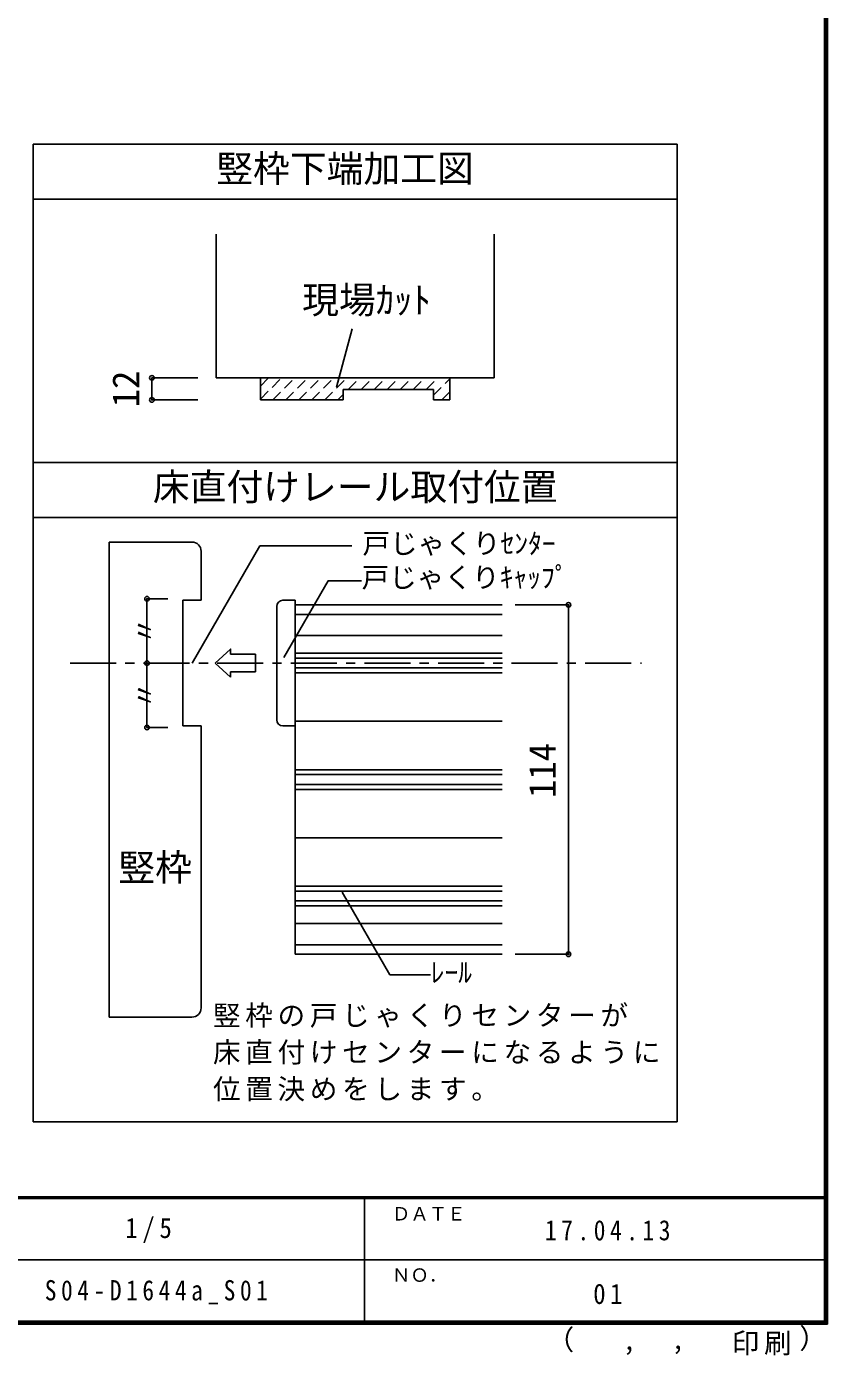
# Model space of a CAD drawing. Units: millimetres at full size, sheet at 1:5, with parts at other scales. Extents: x -973 to 977, y -718 to 696.
# Drawn here: x 541 to 977, y -718 to 5 of the extents above; entities that cross this region are included whole.
import ezdxf
from ezdxf.enums import TextEntityAlignment as Align

# ---------------------------------------------------------------- set-up
doc = ezdxf.new("R2010")
doc.units = ezdxf.units.MM
doc.header["$LTSCALE"] = 5
doc.header["$PDMODE"] = 32
doc.header["$PDSIZE"] = 2.5
doc.linetypes.add('CHAIN1', pattern=[8, 5, -1, 1, -1])
doc.linetypes.add('DASHED1', pattern=[1.8, 1.2, -0.6])
for name, color, linetype in [('0-4_枠', 3, 'Continuous'), ('0-A_文字', 3, 'Continuous'), ('0-B_寸法', 7, 'Continuous'), ('0-C_ハッチ', 4, 'DASHED1'), ('2-1_通り芯', 4, 'CHAIN1'), ('2-4_枠', 3, 'Continuous'), ('2-7_金物', 4, 'Continuous'), ('2-A_寸法', 7, 'Continuous'), ('2-B_ﾊｯﾁ', 4, 'Continuous'), ('F-1_枠', 6, 'Continuous'), ('F-A_文字', 7, 'Continuous')]:
    doc.layers.add(name, color=color, linetype=linetype)
doc.styles.add('ＭＳ ゴシック', font='')
doc.styles.get('ＭＳ ゴシック').set_extended_font_data('MS Gothic')

msp = doc.modelspace()

# ---------------------------------------------------------------- linework, layer by layer
at = {"layer": '0-4_枠'}
for p, q in [((644.486, -108.151), (644.486, -186.271)), ((795.486, -108.151), (795.486, -186.271)), ((644.486, -186.271), (795.486, -186.271)), ((668.486, -186.271), (668.486, -198.271)), ((771.486, -186.271), (771.486, -198.271)), ((762.486, -192.571), (713.486, -192.571)), ((713.486, -198.271), (713.486, -192.571)), ((762.486, -198.271), (762.486, -192.571)), ((668.486, -198.271), (713.486, -198.271)), ((762.486, -198.271), (771.486, -198.271))]:
    msp.add_line(p, q, dxfattribs=at)
at = {"layer": '0-A_文字'}
for p, q in [((894.986, -59.167), (544.986, -59.167)), ((544.986, -590.859), (544.986, -59.167)), ((894.986, -590.859), (894.986, -59.167)), ((894.986, -89.167), (544.986, -89.167)), ((894.986, -232.271), (544.986, -232.271)), ((544.986, -262.271), (894.986, -262.271)), ((544.986, -590.859), (894.986, -590.859))]:
    msp.add_line(p, q, dxfattribs=at)
at = {"layer": '0-A_文字', "color": 7}
msp.add_line((709.728, -191.409), (718.237, -159.653), dxfattribs=at)
at = {"layer": '0-B_寸法', "color": 4}
for p, q in [((634.486, -186.271), (609.486, -186.271)), ((609.486, -186.271), (609.486, -198.271)), ((634.486, -198.271), (609.486, -198.271))]:
    msp.add_line(p, q, dxfattribs=at)
at = {"layer": '0-B_寸法'}
for p in [(609.486, -186.271), (609.486, -198.271)]:
    msp.add_point(p, dxfattribs=at)
at = {"layer": '0-C_ハッチ'}
for p, q in [((668.486, -197.831), (680.047, -186.271)), ((668.486, -190.76), (672.976, -186.271)), ((675.118, -198.271), (687.118, -186.271)), ((682.189, -198.271), (694.189, -186.271)), ((689.26, -198.271), (701.26, -186.271)), ((696.331, -198.271), (708.331, -186.271)), ((703.402, -198.271), (715.402, -186.271)), ((716.173, -192.571), (722.473, -186.271)), ((723.244, -192.571), (729.544, -186.271)), ((730.315, -192.571), (736.615, -186.271)), ((737.386, -192.571), (743.686, -186.271)), ((744.457, -192.571), (750.757, -186.271)), ((751.528, -192.571), (757.828, -186.271)), ((758.6, -192.571), (764.9, -186.271)), ((762.486, -195.755), (771.486, -186.755)), ((767.042, -198.271), (771.486, -193.826)), ((710.473, -198.271), (713.486, -195.258))]:
    msp.add_line(p, q, dxfattribs=at)
at = {"layer": '2-1_通り芯'}
msp.add_line((564.986, -341.368), (875.549, -341.368), dxfattribs=at)
at = {"layer": '2-4_枠'}
for p, q in [((586.23, -275.535), (586.23, -533.868)), ((631.23, -275.535), (586.23, -275.535)), ((636.23, -280.535), (636.23, -307.202)), ((626.23, -307.202), (626.23, -375.535)), ((626.23, -307.202), (636.23, -307.202)), ((636.23, -375.535), (626.23, -375.535)), ((636.23, -528.868), (636.23, -375.535)), ((631.23, -533.868), (586.23, -533.868))]:
    msp.add_line(p, q, dxfattribs=at)
for centre, start, end in [((631.23, -280.535), 0.00003, 90), ((631.23, -528.868), 270, 0.00003)]:
    msp.add_arc(centre, 5, start, end, dxfattribs=at)
at = {"layer": '2-7_金物'}
for p, q in [((677.331, -372.202), (677.331, -310.535)), ((680.664, -307.202), (687.331, -307.202)), ((687.331, -307.202), (687.331, -375.535)), ((687.331, -314.921), (799.792, -314.921)), ((687.331, -326.368), (799.792, -326.368)), ((665.774, -336.537), (652.199, -336.537)), ((665.774, -336.537), (665.774, -346.2)), ((687.331, -335.987), (799.792, -335.987)), ((643.917, -341.368), (652.199, -348.961)), ((665.774, -346.2), (652.199, -346.2)), ((652.199, -346.2), (652.199, -348.961)), ((687.331, -346.749), (799.792, -346.749)), ((680.664, -375.535), (687.331, -375.535)), ((687.331, -399.321), (799.792, -399.321)), ((687.331, -410.083), (799.792, -410.083)), ((687.331, -462.654), (799.792, -462.654)), ((687.331, -473.416), (799.792, -473.416)), ((687.331, -483.035), (799.792, -483.035)), ((687.331, -494.483), (799.792, -494.483))]:
    msp.add_line(p, q, dxfattribs=at)
at = {"layer": '2-7_金物', "color": 7}
for p, q in [((687.331, -309.702), (687.331, -373.035)), ((687.331, -309.702), (799.792, -309.702)), ((687.331, -338.702), (799.792, -338.702)), ((687.331, -344.035), (799.792, -344.035)), ((687.331, -373.035), (687.331, -436.368)), ((687.331, -373.035), (799.792, -373.035)), ((687.331, -402.035), (799.792, -402.035)), ((687.331, -407.368), (799.792, -407.368)), ((687.331, -436.368), (687.331, -499.702)), ((687.331, -436.368), (799.792, -436.368)), ((687.331, -465.368), (799.792, -465.368)), ((687.331, -470.702), (799.792, -470.702)), ((687.331, -499.702), (799.792, -499.702))]:
    msp.add_line(p, q, dxfattribs=at)
at = {"layer": '2-7_金物'}
msp.add_lwpolyline([(643.917, -341.368), (652.199, -333.776), (652.199, -336.537)], dxfattribs=at)
for centre, start, end in [((680.664, -310.535), 90, 180), ((680.664, -372.202), 180, 270)]:
    msp.add_arc(centre, 3.333, start, end, dxfattribs=at)
at = {"layer": '2-A_寸法'}
for p, q in [((712.826, -465.961), (738.734, -510.834)), ((738.734, -510.834), (760.968, -510.834))]:
    msp.add_line(p, q, dxfattribs=at)
for points in [[(631.335, -341.368), (668.136, -277.628), (718.226, -277.628)], [(681.249, -338.332), (705.334, -296.615), (723.467, -296.615)]]:
    msp.add_lwpolyline(points, dxfattribs=at)
msp.add_point((606.787, -341.368), dxfattribs=at)
at = {"layer": '2-B_ﾊｯﾁ'}
for p, q in [((606.787, -306.368), (618.176, -306.368)), ((606.787, -306.368), (606.787, -376.368)), ((835.926, -309.702), (806.862, -309.702)), ((835.926, -499.702), (835.926, -309.702)), ((606.787, -376.368), (618.176, -376.368)), ((835.926, -499.702), (806.862, -499.702))]:
    msp.add_line(p, q, dxfattribs=at)
at = {"layer": '2-B_ﾊｯﾁ', "color": 7}
for p in [(606.787, -306.368), (835.926, -309.702), (606.787, -376.368), (835.926, -499.702)]:
    msp.add_point(p, dxfattribs=at)
at = {"layer": 'F-1_枠'}
for p, q in [((974.986, 695.833), (974.986, -700.833)), ((975.82, 695.833), (975.82, -700.833)), ((976.653, 695.833), (976.653, -700.833)), ((976.653, -631.667), (-973.347, -631.667)), ((976.653, -632.5), (-973.347, -632.5)), ((724.986, -632.5), (724.986, -699.167)), ((1.653, -665.833), (974.986, -665.834)), ((976.653, -699.167), (-973.347, -699.167)), ((976.653, -700), (-973.347, -700)), ((976.653, -700.833), (-973.347, -700.833))]:
    msp.add_line(p, q, dxfattribs=at)

# ---------------------------------------------------------------- texts
at = {"layer": '0-A_文字', "color": 7, "style": 'ＭＳ ゴシック'}
for s, p in [('竪枠下端加工図', (644.452, -84.167)), ('現場ｶｯﾄ', (691.148, -155.61)), ('床直付けレール取付位置', (609.986, -257.271))]:
    msp.add_text(s, height=14.66, dxfattribs=at).set_placement(p, align=Align.BOTTOM_LEFT)
at = {"layer": '0-B_寸法', "style": 'ＭＳ ゴシック'}
msp.add_text('12', height=14.66, rotation=90, dxfattribs=at).set_placement((606.986, -202.271), align=Align.BOTTOM_LEFT)
at = {"layer": '2-A_寸法', "style": 'ＭＳ ゴシック'}
for s, height, p in [('戸じゃくりｾﾝﾀｰ', 11, (723.927, -285.128)), ('戸じゃくりｷｬｯﾌﾟ', 11, (723.467, -303.569)), ('竪枠', 14.66, (591.23, -464.135)), ('ﾚｰﾙ', 11, (760.968, -518.334))]:
    msp.add_text(s, height=height, dxfattribs=at).set_placement(p, align=Align.BOTTOM_LEFT)
for p in [(614.287, -331.368), (614.287, -366.368)]:
    msp.add_text('〃', height=11, rotation=90, dxfattribs=at).set_placement(p, align=Align.BOTTOM_LEFT)
at = {"layer": '2-A_寸法', "char_height": 11, "attachment_point": 7, "style": 'ＭＳ ゴシック'}
for s, insert in [('\\T1.17;竪枠の戸じゃくりセンターが', (642.644, -539.667)), ('\\T1.17;床直付けセンターになるように', (642.644, -559.667)), ('\\T1.17;位置決めをします。', (642.644, -579.667))]:
    msp.add_mtext(s, dxfattribs=dict(at, insert=insert))
at = {"layer": '2-B_ﾊｯﾁ', "color": 7, "style": 'ＭＳ ゴシック'}
msp.add_text('114', height=14.66, rotation=90, dxfattribs=at).set_placement((833.426, -414.702), align=Align.BOTTOM_LEFT)
at = {"layer": 'F-A_文字', "style": 'ＭＳ ゴシック'}
for s, height, p in [('ＤＡＴＥ', 7.331, (739.986, -646.667)), ('ＮＯ．', 7.331, (739.986, -680.001)), ('（', 11, (823.992, -718.052)), ('）', 11, (961.387, -717.355)), (',', 11, (865.199, -718.052)), (',', 11, (891.686, -717.588))]:
    msp.add_text(s, height=height, dxfattribs=at).set_placement(p, align=Align.BOTTOM_LEFT)
at = {"layer": 'F-A_文字', "char_height": 11, "attachment_point": 7, "style": 'ＭＳ ゴシック'}
for s, insert in [('\\T1.38;\\W0.9;1/5', (594.986, -656.667)), ('\\T1.39;\\W0.85;17.04.13', (823.111, -655.417)), ('\\T1.39;\\W0.85;S04-D1644a_S01', (551.236, -690.001)), ('\\T1.36;\\W0.9;01', (849.361, -690.001)), ('\\T1.17;印刷', (924.678, -717.82))]:
    msp.add_mtext(s, dxfattribs=dict(at, insert=insert))

doc.saveas('drawing.dxf')
